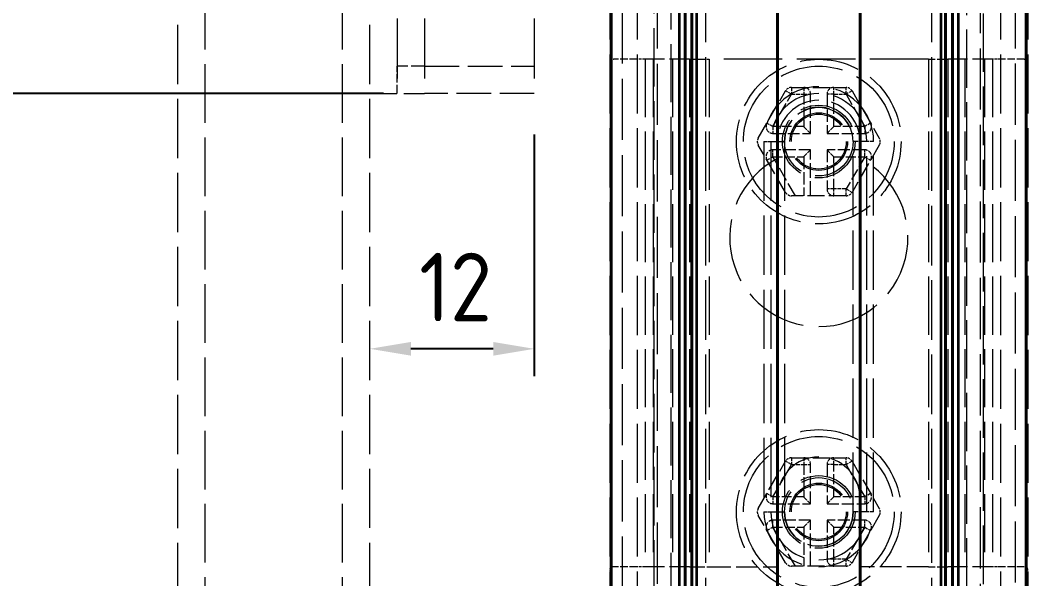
# Model space of a CAD drawing. Header units: millimetres. Extents: x 0 to 2523, y 0 to 1782.
# Drawn here: x 163.7 to 273.9, y 1472.9 to 1534 of the extents above; entities that cross this region are included whole.
import ezdxf

# ---------------------------------------------------------------- set-up
doc = ezdxf.new("R2010")
doc.units = ezdxf.units.MM
doc.header["$LTSCALE"] = 3
doc.linetypes.add('DASHED', pattern=[0.2067, 0.1654, -0.0413])
for name, color, linetype, lineweight in [('가려진 것(ISO)', 2, 'DASHED', 18), ('가려진 좁은 것(ISO)', 2, 'DASHED', 18), ('가시적인 것(ISO)', 3, 'Continuous', 40), ('가시적인 좁은 것(ISO)', 3, 'Continuous', 35), ('치수(ISO)', 2, 'Continuous', 25)]:
    doc.layers.add(name, color=color, linetype=linetype, lineweight=lineweight)
doc.styles.add('치수 텍스트_PSTEK_POSCO', font='isocp.shx')
doc.dimstyles.new('치수_PSTEK_POSCO', dxfattribs={"dimscale": 3, "dimtxt": 2.5, "dimasz": 1.5, "dimexe": 1, "dimexo": 1.5, "dimgap": 1, "dimtad": 1, "dimrnd": 1e-08, "dimdsep": 46, "dimtxsty": '치수 텍스트_PSTEK_POSCO', "dimcen": 0.09, "dimdle": 10, "dimclrd": 7, "dimclre": 7, "dimclrt": 2, "dimadec": 1, "dimazin": 2, "dimtfac": 1, "dimtmove": 0, "dimatfit": 3, "dimfxl": 0, "dimtolj": 1, "dimlwd": -1, "dimlwe": -1, "dimarcsym": 0})

# ---------------------------------------------------------------- blocks, each defined once
blk = doc.blocks.new('*D86')
at = {"layer": 'Defpoints', "color": 0}
for p in [(126.61, 1615.96), (204.92, 1615.96), (207.92, 1525.96)]:
    blk.add_point(p, dxfattribs=at)
at = {"layer": '치수(ISO)', "color": 7}
for p, q in [((200.42, 1615.96), (123.61, 1615.96)), ((126.61, 1530.46), (126.61, 1611.46)), ((203.42, 1525.96), (123.61, 1525.96))]:
    blk.add_line(p, q, dxfattribs=at)
for points in [[(125.86, 1611.46), (127.36, 1611.46), (126.61, 1615.96)], [(125.86, 1530.46), (127.36, 1530.46), (126.61, 1525.96)]]:
    blk.add_solid(points, dxfattribs=at)
at = {"layer": '치수(ISO)', "color": 2, "insert": (119.86, 1566.61), "char_height": 7.5, "attachment_point": 4, "rotation": 90, "style": '치수 텍스트_PSTEK_POSCO'}
blk.add_mtext('\\A1;60', dxfattribs=at)
blk = doc.blocks.new('*D87')
at = {"layer": 'Defpoints', "color": 0}
for p in [(219.92, 1525.96), (201.92, 1498.04), (201.92, 1498.04)]:
    blk.add_point(p, dxfattribs=at)
at = {"layer": '치수(ISO)', "color": 7}
for p, q in [((219.92, 1521.46), (219.92, 1495.04)), ((215.42, 1498.04), (206.42, 1498.04))]:
    blk.add_line(p, q, dxfattribs=at)
for points in [[(206.42, 1498.79), (206.42, 1497.29), (201.92, 1498.04)], [(215.42, 1498.79), (215.42, 1497.29), (219.92, 1498.04)]]:
    blk.add_solid(points, dxfattribs=at)
at = {"layer": '치수(ISO)', "color": 2, "insert": (207.32, 1504.79), "char_height": 7.5, "attachment_point": 4, "style": '치수 텍스트_PSTEK_POSCO'}
blk.add_mtext('\\A1;12', dxfattribs=at)
blk = doc.blocks.new('*D88')
at = {"layer": 'Defpoints', "color": 0}
for p in [(98.81, 1615.96), (201.92, 1615.96), (201.92, 1389.46)]:
    blk.add_point(p, dxfattribs=at)
at = {"layer": '치수(ISO)', "color": 7}
for p, q in [((197.42, 1615.96), (95.81, 1615.96)), ((98.81, 1393.96), (98.81, 1611.46)), ((197.42, 1389.46), (95.81, 1389.46))]:
    blk.add_line(p, q, dxfattribs=at)
for points in [[(98.06, 1611.46), (99.56, 1611.46), (98.81, 1615.96)], [(98.06, 1393.96), (99.56, 1393.96), (98.81, 1389.46)]]:
    blk.add_solid(points, dxfattribs=at)
at = {"layer": '치수(ISO)', "color": 2, "insert": (92.06, 1497.46), "char_height": 7.5, "attachment_point": 4, "rotation": 90, "style": '치수 텍스트_PSTEK_POSCO'}
blk.add_mtext('\\A1;151', dxfattribs=at)

msp = doc.modelspace()

# ---------------------------------------------------------------- linework, layer by layer
at = {"layer": '가려진 것(ISO)', "ltscale": 13.049678}
msp.add_line((180.9194, 1348.965), (180.9194, 1656.465), dxfattribs=at)
at = {"layer": '가려진 것(ISO)', "ltscale": 12.928949}
for p, q in [((183.9194, 1386.465), (183.9194, 1618.965)), ((198.9194, 1386.465), (198.9194, 1618.965))]:
    msp.add_line(p, q, dxfattribs=at)
at = {"layer": '가려진 것(ISO)', "ltscale": 13.045131}
msp.add_line((201.9194, 1389.465), (201.9194, 1615.965), dxfattribs=at)
at = {"layer": '가려진 것(ISO)', "ltscale": 13.194353}
for p, q in [((204.9194, 1615.965), (204.9194, 1525.965)), ((219.9194, 1615.965), (219.9194, 1525.965))]:
    msp.add_line(p, q, dxfattribs=at)
at = {"layer": '가려진 것(ISO)', "ltscale": 12.901145}
for p, q in [((233.0444, 1430.715), (233.0444, 1574.715)), ((269.0444, 1574.715), (269.0444, 1430.715)), ((263.0444, 1529.715), (239.0444, 1529.715))]:
    msp.add_line(p, q, dxfattribs=at)
at = {"layer": '가려진 것(ISO)', "ltscale": 13.453591}
for p, q in [((229.5644, 1437.457), (229.5644, 1570.9381)), ((272.5244, 1570.9381), (272.5244, 1437.457))]:
    msp.add_line(p, q, dxfattribs=at)
at = {"layer": '가려진 것(ISO)', "ltscale": 13.48312}
for p, q in [((233.3845, 1438.9126), (233.3845, 1555.965)), ((268.7044, 1555.965), (268.7044, 1438.9126))]:
    msp.add_line(p, q, dxfattribs=at)
at = {"layer": '가려진 것(ISO)', "ltscale": 13.025194}
for p, q in [((228.1694, 1554.465), (228.1694, 1449.465)), ((231.1694, 1554.465), (231.1694, 1449.465)), ((270.9194, 1554.465), (270.9194, 1449.465)), ((273.9194, 1554.465), (273.9194, 1449.465))]:
    msp.add_line(p, q, dxfattribs=at)
at = {"layer": '가려진 것(ISO)', "ltscale": 1.649416}
for p, q in [((231.1694, 1529.715), (228.5713, 1529.715)), ((273.5175, 1529.715), (270.9194, 1529.715)), ((231.1694, 1474.215), (228.5713, 1474.215)), ((273.5175, 1474.215), (270.9194, 1474.215))]:
    msp.add_line(p, q, dxfattribs=at)
at = {"layer": '가려진 것(ISO)', "ltscale": 0.547531}
for p, q in [((232.032, 1529.715), (231.1694, 1529.715)), ((270.9194, 1529.715), (270.0569, 1529.715)), ((232.032, 1474.215), (231.1694, 1474.215)), ((270.9194, 1474.215), (270.0569, 1474.215))]:
    msp.add_line(p, q, dxfattribs=at)
at = {"layer": '가려진 것(ISO)', "ltscale": 12.785956}
for p, q in [((232.032, 1529.715), (232.032, 1474.215)), ((270.0569, 1529.715), (270.0569, 1474.215))]:
    msp.add_line(p, q, dxfattribs=at)
at = {"layer": '가려진 것(ISO)', "ltscale": 4.410877}
for p, q in [((236.907, 1529.715), (232.032, 1529.715)), ((270.0569, 1529.715), (265.1819, 1529.715)), ((236.907, 1474.215), (232.032, 1474.215)), ((270.0569, 1474.215), (265.1819, 1474.215))]:
    msp.add_line(p, q, dxfattribs=at)
at = {"layer": '가려진 것(ISO)', "ltscale": 1.510385}
for p, q in [((236.907, 1529.715), (239.0444, 1529.715)), ((263.0444, 1529.715), (265.1819, 1529.715)), ((236.907, 1474.215), (239.0444, 1474.215)), ((263.0444, 1474.215), (265.1819, 1474.215))]:
    msp.add_line(p, q, dxfattribs=at)
at = {"layer": '가려진 것(ISO)', "ltscale": 2.991791}
msp.add_line((207.9194, 1528.965), (204.9194, 1528.965), dxfattribs=at)
at = {"layer": '가려진 것(ISO)', "ltscale": 1.904597}
msp.add_line((204.9194, 1525.965), (204.9194, 1528.965), dxfattribs=at)
at = {"layer": '가려진 것(ISO)', "ltscale": 7.618686}
for p, q in [((207.9194, 1528.965), (219.9194, 1528.965)), ((219.9194, 1525.965), (207.9194, 1525.965))]:
    msp.add_line(p, q, dxfattribs=at)
at = {"layer": '가려진 것(ISO)', "ltscale": 3.793786}
for p, q in [((244.4193, 1521.075), (247.4071, 1526.25)), ((248.0566, 1526.625), (254.0322, 1526.625)), ((254.6817, 1526.25), (257.6695, 1521.075)), ((247.4071, 1515.15), (244.4193, 1520.325)), ((257.6695, 1520.325), (254.6817, 1515.15)), ((254.0322, 1514.775), (248.0566, 1514.775)), ((244.4193, 1480.575), (247.4071, 1485.75)), ((248.0566, 1486.125), (254.0322, 1486.125)), ((254.6817, 1485.75), (257.6695, 1480.575)), ((247.4071, 1474.65), (244.4193, 1479.825)), ((257.6695, 1479.825), (254.6817, 1474.65)), ((254.0322, 1474.275), (248.0566, 1474.275))]:
    msp.add_line(p, q, dxfattribs=at)
at = {"layer": '가려진 것(ISO)', "ltscale": 5.983681}
msp.add_line((201.9194, 1525.965), (207.9194, 1525.965), dxfattribs=at)
at = {"layer": '가려진 것(ISO)', "ltscale": 2.714093}
for p, q in [((250.1444, 1521.6), (250.1444, 1525.875)), ((251.9444, 1525.875), (251.9444, 1521.6)), ((251.9444, 1519.8), (251.9444, 1515.525)), ((250.1444, 1481.1), (250.1444, 1485.375)), ((251.9444, 1485.375), (251.9444, 1481.1)), ((251.9444, 1479.3), (251.9444, 1475.025))]:
    msp.add_line(p, q, dxfattribs=at)
at = {"layer": '가려진 것(ISO)', "ltscale": 2.617555}
for p, q in [((246.0215, 1521.6), (250.1444, 1521.6)), ((251.9444, 1521.6), (256.0674, 1521.6)), ((250.1444, 1519.8), (246.0215, 1519.8)), ((256.0674, 1519.8), (251.9444, 1519.8)), ((246.0215, 1481.1), (250.1444, 1481.1)), ((251.9444, 1481.1), (256.0674, 1481.1)), ((250.1444, 1479.3), (246.0215, 1479.3)), ((256.0674, 1479.3), (251.9444, 1479.3))]:
    msp.add_line(p, q, dxfattribs=at)
at = {"layer": '가려진 것(ISO)', "ltscale": 0.90944}
for p, q in [((250.1444, 1521.6), (249.3944, 1522.35)), ((251.9444, 1521.6), (252.6944, 1522.35)), ((250.1444, 1519.8), (249.3944, 1519.05)), ((251.9444, 1519.8), (252.6944, 1519.05)), ((250.1444, 1481.1), (249.3944, 1481.85)), ((251.9444, 1481.1), (252.6944, 1481.85)), ((250.1444, 1479.3), (249.3944, 1478.55)), ((251.9444, 1479.3), (252.6944, 1478.55))]:
    msp.add_line(p, q, dxfattribs=at)
at = {"layer": '가려진 것(ISO)', "ltscale": 13.062409}
for p, q in [((245.7944, 1520.7071), (245.7944, 1480.2071)), ((256.2944, 1480.2071), (256.2944, 1520.7071))]:
    msp.add_line(p, q, dxfattribs=at)
at = {"layer": '가려진 것(ISO)', "ltscale": 1.17483}
for p, q in [((246.5444, 1518.8644), (246.5444, 1520.715)), ((255.5444, 1520.715), (255.5444, 1518.8644))]:
    msp.add_line(p, q, dxfattribs=at)
at = {"layer": '가려진 것(ISO)', "ltscale": 3.190267}
for p, q in [((250.1444, 1514.775), (250.1444, 1519.8)), ((250.1444, 1474.275), (250.1444, 1479.3))]:
    msp.add_line(p, q, dxfattribs=at)
at = {"layer": '가려진 것(ISO)', "ltscale": 4.761642}
for p, q in [((246.5444, 1474.215), (246.5444, 1481.715)), ((255.5444, 1481.715), (255.5444, 1474.215)), ((239.0444, 1474.215), (246.5444, 1474.215)), ((263.0444, 1474.215), (255.5444, 1474.215))]:
    msp.add_line(p, q, dxfattribs=at)
at = {"layer": '가려진 것(ISO)', "ltscale": 13.027546}
for centre in [(251.0444, 1520.7), (251.0444, 1480.2)]:
    msp.add_circle(centre, 9, dxfattribs=at)
at = {"layer": '가려진 것(ISO)', "ltscale": 13.42561}
for centre in [(251.0444, 1520.7), (251.0444, 1480.2)]:
    msp.add_circle(centre, 3.975, dxfattribs=at)
at = {"layer": '가려진 것(ISO)', "ltscale": 12.665669}
for centre in [(251.0444, 1520.7), (251.0444, 1480.2)]:
    msp.add_circle(centre, 3.75, dxfattribs=at)
at = {"layer": '가려진 것(ISO)', "ltscale": 15.958743}
for centre in [(251.0444, 1520.7), (251.0444, 1480.2)]:
    msp.add_circle(centre, 3.15, dxfattribs=at)
at = {"layer": '가려진 것(ISO)', "ltscale": 0.498548}
for centre, start, end in [((248.0566, 1525.875), 90, 150), ((254.0322, 1525.875), 30, 90), ((245.0688, 1520.7), 150, 210), ((257.02, 1520.7), 330, 30), ((248.0566, 1515.525), 210, 270), ((254.0322, 1515.525), 270, 330), ((248.0566, 1485.375), 90, 150), ((254.0322, 1485.375), 30, 90), ((245.0688, 1480.2), 150, 210), ((257.02, 1480.2), 330, 30), ((248.0566, 1475.025), 210, 270), ((254.0322, 1475.025), 270, 330)]:
    msp.add_arc(centre, 0.75, start, end, dxfattribs=at)
at = {"layer": '가려진 것(ISO)', "ltscale": 0.747873}
for centre, start, end in [((249.3944, 1525.875), 0, 90), ((252.6944, 1525.875), 90, 180), ((252.6944, 1515.525), 180, 270), ((249.3944, 1485.375), 0, 90), ((252.6944, 1485.375), 90, 180), ((252.6944, 1475.025), 180, 270)]:
    msp.add_arc(centre, 0.75, start, end, dxfattribs=at)
at = {"layer": '가려진 것(ISO)', "ltscale": 13.298953}
for centre, start, end in [((251.0444, 1520.7071), 0, 180), ((251.0444, 1480.2071), 180, 0)]:
    msp.add_arc(centre, 5.25, start, end, dxfattribs=at)
at = {"layer": '가려진 것(ISO)', "ltscale": 11.399102}
for centre in [(251.0444, 1520.715), (251.0444, 1481.715)]:
    msp.add_arc(centre, 4.5, 0, 180, dxfattribs=at)
at = {"layer": '가려진 것(ISO)', "ltscale": 0.997197}
for centre, start, end in [((246.0215, 1522.35), 150, 270), ((256.0674, 1522.35), 270, 30), ((246.0215, 1519.05), 90, 210), ((256.0674, 1519.05), 330, 90), ((246.0215, 1481.85), 150, 270), ((256.0674, 1481.85), 270, 30), ((246.0215, 1478.55), 90, 210), ((256.0674, 1478.55), 330, 90)]:
    msp.add_arc(centre, 0.75, start, end, dxfattribs=at)
at = {"layer": '가려진 것(ISO)', "ltscale": 13.951069}
msp.add_arc((251.0444, 1510.215), 9.75, 117.486426, 62.513574, dxfattribs=at)
at = {"layer": '가려진 것(ISO)', "ltscale": 1.041479}
for points, knots in [([(228.1694, 1530.1169), (228.1694, 1529.9912), (228.1949, 1529.8855), (228.3201, 1529.7499), (228.4204, 1529.7193), (228.5513, 1529.7151), (228.5612, 1529.715), (228.5713, 1529.715)], [-0.306062058, -0.306062058, -0.306062058, -0.306062058, -0.255787905, -0.255787905, -0.205513751, -0.205513751, -0.201528661, -0.201528661, -0.201528661, -0.201528661]), ([(273.5175, 1529.715), (273.5276, 1529.715), (273.5375, 1529.7151), (273.6684, 1529.7193), (273.7687, 1529.7499), (273.8939, 1529.8855), (273.9194, 1529.9912), (273.9194, 1530.1169)], [0.201528661, 0.201528661, 0.201528661, 0.201528661, 0.205513751, 0.205513751, 0.255787905, 0.255787905, 0.306062058, 0.306062058, 0.306062058, 0.306062058]), ([(228.5713, 1474.215), (228.4457, 1474.215), (228.34, 1474.1894), (228.2043, 1474.0643), (228.1737, 1473.964), (228.1696, 1473.8331), (228.1694, 1473.8232), (228.1694, 1473.813)], [-0.306062058, -0.306062058, -0.306062058, -0.306062058, -0.255787905, -0.255787905, -0.205513751, -0.205513751, -0.201528661, -0.201528661, -0.201528661, -0.201528661]), ([(273.9194, 1473.813), (273.9194, 1473.9387), (273.8939, 1474.0444), (273.7687, 1474.1801), (273.6684, 1474.2106), (273.5375, 1474.2148), (273.5276, 1474.2149), (273.5175, 1474.215)], [0.715873412, 0.715873412, 0.715873412, 0.715873412, 0.766147565, 0.766147565, 0.816421718, 0.816421718, 0.820406809, 0.820406809, 0.820406809, 0.820406809])]:
    msp.add_open_spline(points, degree=3, knots=knots, dxfattribs=at)
at = {"layer": '가려진 좁은 것(ISO)', "ltscale": 13.194353}
msp.add_line((207.9194, 1615.965), (207.9194, 1525.965), dxfattribs=at)
at = {"layer": '가려진 좁은 것(ISO)', "ltscale": 13.116171}
for p, q in [((238.6694, 1458.3649), (238.6694, 1555.965)), ((263.4194, 1458.3649), (263.4194, 1555.965))]:
    msp.add_line(p, q, dxfattribs=at)
at = {"layer": '가려진 좁은 것(ISO)', "ltscale": 12.81653}
for p, q in [((234.8845, 1461.4196), (234.8845, 1548.8425)), ((267.2044, 1548.8425), (267.2044, 1461.4196))]:
    msp.add_line(p, q, dxfattribs=at)
at = {"layer": '가려진 좁은 것(ISO)', "ltscale": 12.785956}
for p, q in [((232.9133, 1529.715), (232.9133, 1474.215)), ((235.0508, 1529.715), (235.0508, 1474.215)), ((236.907, 1529.715), (236.907, 1474.215)), ((239.0444, 1529.715), (239.0444, 1474.215)), ((263.0444, 1529.715), (263.0444, 1474.215)), ((265.1819, 1529.715), (265.1819, 1474.215)), ((267.038, 1529.715), (267.038, 1474.215)), ((269.1755, 1529.715), (269.1755, 1474.215))]:
    msp.add_line(p, q, dxfattribs=at)
at = {"layer": '가려진 좁은 것(ISO)', "ltscale": 0.747873}
for p, q in [((248.0566, 1525.875), (247.4071, 1526.25)), ((248.0566, 1526.625), (248.0566, 1525.875)), ((249.3944, 1526.625), (249.3944, 1525.875)), ((252.6944, 1525.875), (252.6944, 1526.625)), ((254.0322, 1525.875), (254.0322, 1526.625)), ((254.6817, 1526.25), (254.0322, 1525.875)), ((249.3944, 1525.875), (250.1444, 1525.875)), ((252.6944, 1525.875), (251.9444, 1525.875)), ((246.0215, 1522.35), (245.3719, 1522.725)), ((256.7169, 1522.725), (256.0674, 1522.35)), ((246.0215, 1522.35), (246.0215, 1521.6)), ((256.0674, 1522.35), (256.0674, 1521.6)), ((245.0444, 1520.7071), (245.7944, 1520.7071)), ((257.0444, 1520.7071), (256.2944, 1520.7071)), ((246.0215, 1519.05), (246.0215, 1519.8)), ((256.0674, 1519.05), (256.0674, 1519.8)), ((245.3719, 1518.675), (246.0215, 1519.05)), ((256.0674, 1519.05), (256.7169, 1518.675)), ((252.6944, 1515.525), (251.9444, 1515.525)), ((252.6944, 1514.775), (252.6944, 1515.525)), ((254.0322, 1515.525), (254.6817, 1515.15)), ((254.0322, 1514.775), (254.0322, 1515.525)), ((248.0566, 1485.375), (247.4071, 1485.75)), ((248.0566, 1486.125), (248.0566, 1485.375)), ((249.3944, 1486.125), (249.3944, 1485.375)), ((249.3944, 1485.375), (250.1444, 1485.375)), ((252.6944, 1485.375), (251.9444, 1485.375)), ((252.6944, 1485.375), (252.6944, 1486.125)), ((254.0322, 1485.375), (254.0322, 1486.125)), ((254.6817, 1485.75), (254.0322, 1485.375)), ((246.0215, 1481.85), (245.3719, 1482.225)), ((256.7169, 1482.225), (256.0674, 1481.85)), ((246.0215, 1481.85), (246.0215, 1481.1)), ((256.0674, 1481.85), (256.0674, 1481.1)), ((245.0444, 1480.2071), (245.7944, 1480.2071)), ((257.0444, 1480.2071), (256.2944, 1480.2071)), ((246.0215, 1478.55), (246.0215, 1479.3)), ((256.0674, 1478.55), (256.0674, 1479.3)), ((245.3719, 1478.175), (246.0215, 1478.55)), ((256.0674, 1478.55), (256.7169, 1478.175)), ((252.6944, 1475.025), (251.9444, 1475.025)), ((252.6944, 1474.275), (252.6944, 1475.025)), ((254.0322, 1475.025), (254.6817, 1474.65)), ((254.0322, 1474.275), (254.0322, 1475.025))]:
    msp.add_line(p, q, dxfattribs=at)
at = {"layer": '가려진 좁은 것(ISO)', "ltscale": 2.584141}
for p, q in [((246.0215, 1522.35), (248.0566, 1525.875)), ((254.0322, 1525.875), (256.0674, 1522.35)), ((256.0674, 1519.05), (254.0322, 1515.525)), ((246.0215, 1481.85), (248.0566, 1485.375)), ((254.0322, 1485.375), (256.0674, 1481.85)), ((256.0674, 1478.55), (254.0322, 1475.025))]:
    msp.add_line(p, q, dxfattribs=at)
at = {"layer": '가려진 좁은 것(ISO)', "ltscale": 0.84926}
for p, q in [((248.0566, 1525.875), (249.3944, 1525.875)), ((252.6944, 1525.875), (254.0322, 1525.875)), ((254.0322, 1515.525), (252.6944, 1515.525)), ((248.0566, 1485.375), (249.3944, 1485.375)), ((252.6944, 1485.375), (254.0322, 1485.375)), ((254.0322, 1475.025), (252.6944, 1475.025))]:
    msp.add_line(p, q, dxfattribs=at)
at = {"layer": '가려진 좁은 것(ISO)', "ltscale": 2.237919}
for p, q in [((249.3944, 1525.875), (249.3944, 1522.35)), ((252.6944, 1522.35), (252.6944, 1525.875)), ((252.6944, 1515.525), (252.6944, 1519.05)), ((249.3944, 1485.375), (249.3944, 1481.85)), ((252.6944, 1481.85), (252.6944, 1485.375)), ((252.6944, 1475.025), (252.6944, 1478.55))]:
    msp.add_line(p, q, dxfattribs=at)
at = {"layer": '가려진 좁은 것(ISO)', "ltscale": 2.141381}
for p, q in [((249.3944, 1522.35), (246.0215, 1522.35)), ((256.0674, 1522.35), (252.6944, 1522.35)), ((246.0215, 1519.05), (249.3944, 1519.05)), ((252.6944, 1519.05), (256.0674, 1519.05)), ((249.3944, 1481.85), (246.0215, 1481.85)), ((256.0674, 1481.85), (252.6944, 1481.85)), ((246.0215, 1478.55), (249.3944, 1478.55)), ((252.6944, 1478.55), (256.0674, 1478.55))]:
    msp.add_line(p, q, dxfattribs=at)
at = {"layer": '가려진 좁은 것(ISO)', "ltscale": 13.062409}
for p, q in [((245.0444, 1520.7071), (245.0444, 1480.2071)), ((247.2944, 1520.7071), (247.2944, 1480.2071)), ((254.7944, 1480.2071), (254.7944, 1520.7071)), ((257.0444, 1480.2071), (257.0444, 1520.7071))]:
    msp.add_line(p, q, dxfattribs=at)
at = {"layer": '가려진 좁은 것(ISO)', "ltscale": 1.495845}
for p, q in [((245.7944, 1520.7071), (247.2944, 1520.7071)), ((256.2944, 1520.7071), (254.7944, 1520.7071)), ((245.7944, 1480.2071), (247.2944, 1480.2071)), ((256.2944, 1480.2071), (254.7944, 1480.2071))]:
    msp.add_line(p, q, dxfattribs=at)
at = {"layer": '가려진 좁은 것(ISO)', "ltscale": 3.13398}
for p, q in [((248.4896, 1514.775), (246.0215, 1519.05)), ((248.4896, 1474.275), (246.0215, 1478.55))]:
    msp.add_line(p, q, dxfattribs=at)
at = {"layer": '가려진 좁은 것(ISO)', "ltscale": 2.714093}
for p, q in [((249.3944, 1519.05), (249.3944, 1514.775)), ((249.3944, 1478.55), (249.3944, 1474.275))]:
    msp.add_line(p, q, dxfattribs=at)
at = {"layer": '가려진 좁은 것(ISO)', "ltscale": 13.932237}
for centre in [(251.0444, 1520.7), (251.0444, 1480.2)]:
    msp.add_circle(centre, 8.25, dxfattribs=at)
at = {"layer": '가려진 좁은 것(ISO)', "ltscale": 15.198803}
for centre in [(251.0444, 1520.7), (251.0444, 1480.2)]:
    msp.add_circle(centre, 3, dxfattribs=at)
for centre, start, end in [((251.0444, 1520.7071), 0, 180), ((251.0444, 1480.2071), 180, 0)]:
    msp.add_arc(centre, 6, start, end, dxfattribs=at)
at = {"layer": '가려진 좁은 것(ISO)', "ltscale": 7.479626}
for centre, start, end in [((251.0444, 1520.7071), 0, 180), ((251.0444, 1480.2071), 180, 0)]:
    msp.add_arc(centre, 3.75, start, end, dxfattribs=at)
at = {"layer": '가시적인 것(ISO)'}
for p, q in [((246.5099, 1568.3144), (246.5099, 1463.0178)), ((255.5789, 1568.3142), (255.5789, 1463.0178)), ((228.3382, 1567.012), (228.3382, 1435.9811)), ((273.7506, 1567.012), (273.7506, 1435.9811)), ((236.4194, 1435.9696), (236.4194, 1555.965)), ((237.1694, 1555.965), (237.1694, 1423.44)), ((264.9194, 1423.4396), (264.9194, 1555.9651)), ((265.6694, 1555.965), (265.6694, 1435.9717))]:
    msp.add_line(p, q, dxfattribs=at)
at = {"layer": '가시적인 좁은 것(ISO)'}
for p, q in [((235.787, 1435.9696), (235.787, 1555.965)), ((237.6566, 1555.965), (237.6566, 1423.44)), ((264.4323, 1423.4407), (264.4345, 1555.9646)), ((266.3018, 1555.965), (266.3018, 1435.9696))]:
    msp.add_line(p, q, dxfattribs=at)

# ---------------------------------------------------------------- dimensions: what is measured, and where the dimension line sits
at = {"layer": '치수(ISO)', "color": 7}
for base, p1, p2, picture, middle in [((98.8073, 1615.965), (201.9194, 1389.465), (201.9194, 1615.965), '*D88', (98.8073, 1502.715)), ((126.6054, 1615.965), (207.9194, 1525.965), (204.9194, 1615.965), '*D86', (126.6054, 1570.965))]:
    dim = msp.add_linear_dim(base=base, p1=p1, p2=p2, angle=90, dimstyle='치수_PSTEK_POSCO', override={"dimdec": 2, "dimlfac": 0.666667, "dimtp": 0, "dimtm": 0, "dimtdec": 2, "dimtofl": 0, "dimatfit": 1}, dxfattribs=at)
    dim.commit()
    dim.dimension.update_dxf_attribs({"geometry": picture, "text_midpoint": middle, "dimtype": 160})
dim = msp.add_linear_dim(base=(201.9194, 1498.0396), p1=(219.9194, 1525.965), p2=(201.9194, 1498.0396), dimstyle='치수_PSTEK_POSCO', override={"dimdec": 2, "dimlfac": 0.666667, "dimse2": 1, "dimtp": 0, "dimtm": 0, "dimtdec": 2, "dimtofl": 0, "dimatfit": 1}, dxfattribs=at)
dim.commit()
dim.dimension.update_dxf_attribs({"geometry": '*D87', "text_midpoint": (210.9194, 1498.0396), "dimtype": 160})

doc.saveas('drawing.dxf')
